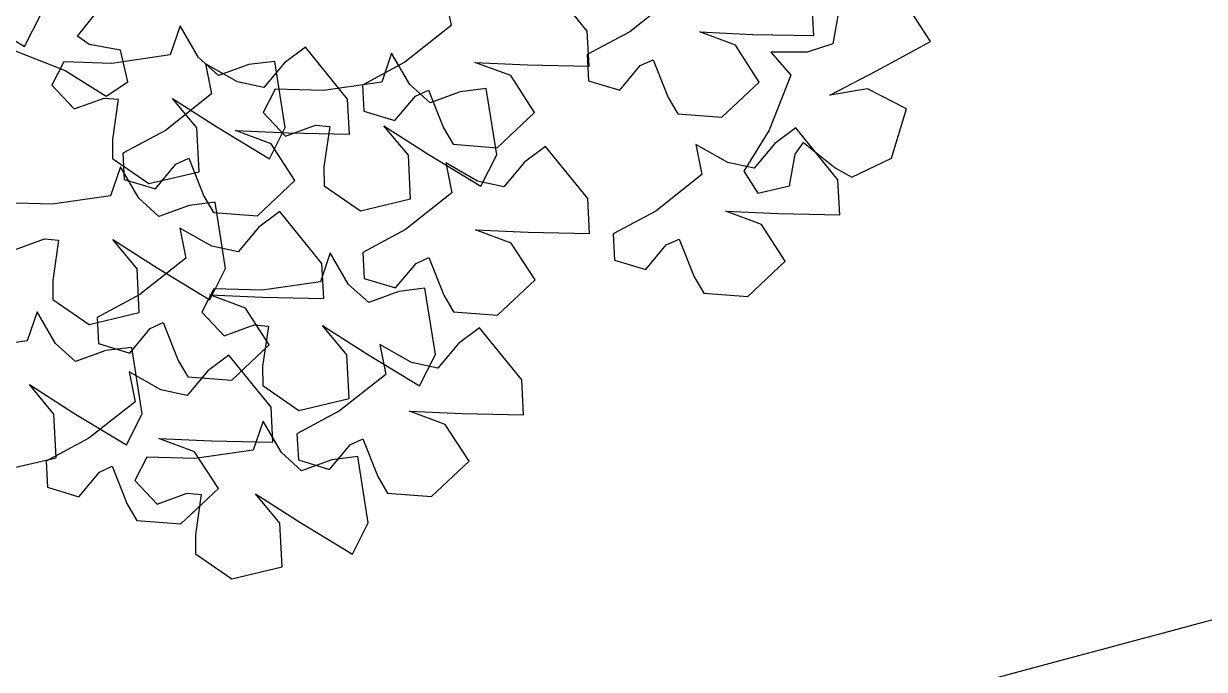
# Model space of a CAD drawing. Header units: millimetres. Extents: x 441156 to 441876, y 4514765 to 4515211.
# Drawn here: x 441708.602 to 441710.327, y 4514834.089 to 4514835.033 of the extents above; entities that cross this region are included whole.
import ezdxf

# ---------------------------------------------------------------- set-up
doc = ezdxf.new("R2010")
doc.units = ezdxf.units.MM
doc.layers.add('01_piscinas', color=254, linetype='Continuous')

msp = doc.modelspace()

# ---------------------------------------------------------------- linework, layer by layer
at = {"layer": '01_piscinas'}
for p, q in [((441709.42521125, 4514835.0215429, 0.00000053), (441709.3635571, 4514835.09770118, 0.00000053)), ((441709.21782708, 4514835.07342233, 0.00000053), (441709.22658167, 4514835.02961503, 0.00000053)), ((441709.55489067, 4514835.07407821, 0.00000053), (441709.48728041, 4514835.0206678, 0.00000053)), ((441709.75620236, 4514835.01496611, 0.00000053), (441709.75352025, 4514835.06600608, 0.00000053)), ((441708.68060979, 4514835.0139506, 0.00000053), (441708.71740568, 4514835.06057108, 0.00000053)), ((441709.79232734, 4514835.04926345, 0.00000053), (441709.78418583, 4514835.00316824, 0.00000053)), ((441709.92663331, 4514835.00657023, 0.00000053), (441709.89879055, 4514835.04943109, 0.00000053)), ((441708.52659585, 4514835.04559157, 0.00000053), (441708.60336279, 4514834.99908867, 0.00000053)), ((441708.60336279, 4514834.99908867, 0.00000053), (441708.62656, 4514835.04463164, 0.00000053)), ((441708.83053101, 4514835.02920905, 0.00000053), (441708.81620905, 4514834.98689352, 0.00000053)), ((441708.85734862, 4514834.98309608, 0.00000053), (441708.83053101, 4514835.02920905, 0.00000053)), ((441709.22658167, 4514835.02961503, 0.00000053), (441709.15897142, 4514834.97620462, 0.00000053)), ((441708.69747438, 4514835.00202137, 0.00000053), (441708.68060979, 4514835.0139506, 0.00000053)), ((441709.42789336, 4514834.97050293, 0.00000053), (441709.42521125, 4514835.0215429, 0.00000053)), ((441709.48728041, 4514835.0206678, 0.00000053), (441709.42521149, 4514834.98726706, 0.00000053)), ((441709.58955807, 4514835.02030967, 0.00000053), (441709.66646879, 4514835.01685533, 0.00000053)), ((441709.64191176, 4514835.00101614, 0.00000053), (441709.58955807, 4514835.02030967, 0.00000053)), ((441709.66646879, 4514835.01685533, 0.00000053), (441709.75620236, 4514835.01496611, 0.00000053)), ((441708.58232048, 4514834.99570325, 0.00000053), (441708.66238038, 4514834.96385626, 0.00000053)), ((441708.74356959, 4514834.99387986, 0.00000053), (441708.69747438, 4514835.00202137, 0.00000053)), ((441709.01356357, 4514834.99812739, 0.00000053), (441708.98293406, 4514834.97505553, 0.00000053)), ((441709.07521773, 4514834.92196911, 0.00000053), (441709.01356357, 4514834.99812739, 0.00000053)), ((441709.67657917, 4514834.9472476, 0.00000053), (441709.64191176, 4514835.00101614, 0.00000053)), ((441709.78418583, 4514835.00316824, 0.00000053), (441709.74659468, 4514834.99083615, 0.00000053)), ((441709.84797715, 4514834.96333956, 0.00000053), (441709.92663331, 4514835.00657023, 0.00000053)), ((441708.81620905, 4514834.98689352, 0.00000053), (441708.73095165, 4514834.97444387, 0.00000053)), ((441708.75436862, 4514834.94760894, 0.00000053), (441708.74356959, 4514834.99387986, 0.00000053)), ((441708.88682409, 4514834.95670723, 0.00000053), (441708.85734862, 4514834.98309608, 0.00000053)), ((441708.96887633, 4514834.97737014, 0.00000053), (441708.93081447, 4514834.97270408, 0.00000053)), ((441708.98419126, 4514834.88058806, 0.00000053), (441708.96887633, 4514834.97737014, 0.00000053)), ((441709.13939028, 4514834.98949046, 0.00000053), (441709.12506832, 4514834.94717493, 0.00000053)), ((441709.16620789, 4514834.94337749, 0.00000053), (441709.13939028, 4514834.98949046, 0.00000053)), ((441709.42521149, 4514834.98726706, 0.00000053), (441709.4272157, 4514834.94912731, 0.00000053)), ((441709.50278537, 4514834.97119295, 0.00000053), (441709.52154868, 4514834.9798335, 0.00000053)), ((441709.52154868, 4514834.9798335, 0.00000053), (441709.54352525, 4514834.92465708, 0.00000053)), ((441709.74659468, 4514834.99083615, 0.00000053), (441709.69325088, 4514834.99066791, 0.00000053)), ((441709.69325088, 4514834.99066791, 0.00000053), (441709.72273622, 4514834.95710696, 0.00000053)), ((441708.66049802, 4514834.97655245, 0.00000053), (441708.64316384, 4514834.94252034, 0.00000053)), ((441708.73095165, 4514834.97444387, 0.00000053), (441708.66049802, 4514834.97655245, 0.00000053)), ((441708.66238038, 4514834.96385626, 0.00000053), (441708.72234073, 4514834.92680337, 0.00000053)), ((441708.86783356, 4514834.97384854, 0.00000053), (441708.87658814, 4514834.93004124, 0.00000053)), ((441708.91411477, 4514834.94732234, 0.00000053), (441708.86783356, 4514834.97384854, 0.00000053)), ((441708.93081447, 4514834.97270408, 0.00000053), (441708.88682409, 4514834.95670723, 0.00000053)), ((441708.98293406, 4514834.97505553, 0.00000053), (441708.9528357, 4514834.93920667, 0.00000053)), ((441709.15897142, 4514834.97620462, 0.00000053), (441709.09690249, 4514834.94280388, 0.00000053)), ((441709.26124907, 4514834.97584649, 0.00000053), (441709.33815979, 4514834.97239215, 0.00000053)), ((441709.31360276, 4514834.95655296, 0.00000053), (441709.26124907, 4514834.97584649, 0.00000053)), ((441709.33815979, 4514834.97239215, 0.00000053), (441709.42789336, 4514834.97050293, 0.00000053)), ((441709.47268701, 4514834.93534408, 0.00000053), (441709.50278537, 4514834.97119295, 0.00000053)), ((441709.77964334, 4514834.92787575, 0.00000053), (441709.84797715, 4514834.96333956, 0.00000053)), ((441708.72234073, 4514834.92680337, 0.00000053), (441708.75436862, 4514834.94760894, 0.00000053)), ((441708.9528357, 4514834.93920667, 0.00000053), (441708.91411477, 4514834.94732234, 0.00000053)), ((441709.12506832, 4514834.94717493, 0.00000053), (441709.03981092, 4514834.93472528, 0.00000053)), ((441709.09690249, 4514834.94280388, 0.00000053), (441709.0989067, 4514834.90466412, 0.00000053)), ((441709.19568336, 4514834.91698864, 0.00000053), (441709.16620789, 4514834.94337749, 0.00000053)), ((441709.34827017, 4514834.90278442, 0.00000053), (441709.31360276, 4514834.95655296, 0.00000053)), ((441709.4272157, 4514834.94912731, 0.00000053), (441709.47268701, 4514834.93534408, 0.00000053)), ((441709.62177703, 4514834.89568275, 0.00000053), (441709.67657917, 4514834.9472476, 0.00000053)), ((441709.72273622, 4514834.95710696, 0.00000053), (441709.69088923, 4514834.87704707, 0.00000053)), ((441708.64316384, 4514834.94252034, 0.00000053), (441708.67565153, 4514834.90784807, 0.00000053)), ((441708.87658814, 4514834.93004124, 0.00000053), (441708.80897789, 4514834.87663083, 0.00000053)), ((441708.96935729, 4514834.93683385, 0.00000053), (441708.95202311, 4514834.90280175, 0.00000053)), ((441709.03981092, 4514834.93472528, 0.00000053), (441708.96935729, 4514834.93683385, 0.00000053)), ((441709.14437801, 4514834.8908809, 0.00000053), (441709.17447637, 4514834.92672977, 0.00000053)), ((441709.17447637, 4514834.92672977, 0.00000053), (441709.19323968, 4514834.93537032, 0.00000053)), ((441709.19323968, 4514834.93537032, 0.00000053), (441709.21521625, 4514834.8801939, 0.00000053)), ((441709.23967374, 4514834.93298549, 0.00000053), (441709.19568336, 4514834.91698864, 0.00000053)), ((441709.2777356, 4514834.93765155, 0.00000053), (441709.23967374, 4514834.93298549, 0.00000053)), ((441709.29305052, 4514834.84086946, 0.00000053), (441709.2777356, 4514834.93765155, 0.00000053)), ((441709.83462974, 4514834.9373439, 0.00000053), (441709.77964334, 4514834.92787575, 0.00000053)), ((441709.89153686, 4514834.90811269, 0.00000053), (441709.83462974, 4514834.9373439, 0.00000053)), ((441708.67565153, 4514834.90784807, 0.00000053), (441708.71964191, 4514834.92384492, 0.00000053)), ((441708.71964191, 4514834.92384492, 0.00000053), (441708.74021169, 4514834.9219462, 0.00000053)), ((441708.74021169, 4514834.9219462, 0.00000053), (441708.73165575, 4514834.86317373, 0.00000053)), ((441708.81934764, 4514834.9229949, 0.00000053), (441708.88422711, 4514834.88154799, 0.00000053)), ((441708.85504049, 4514834.88010936, 0.00000053), (441708.81934764, 4514834.9229949, 0.00000053)), ((441709.07789984, 4514834.87092914, 0.00000053), (441709.07521773, 4514834.92196911, 0.00000053)), ((441709.54352525, 4514834.92465708, 0.00000053), (441709.55768915, 4514834.90070221, 0.00000053)), ((441708.95202311, 4514834.90280175, 0.00000053), (441708.9845108, 4514834.86812948, 0.00000053)), ((441709.0989067, 4514834.90466412, 0.00000053), (441709.14437801, 4514834.8908809, 0.00000053)), ((441709.29346803, 4514834.85121957, 0.00000053), (441709.34827017, 4514834.90278442, 0.00000053)), ((441709.55768915, 4514834.90070221, 0.00000053), (441709.62177703, 4514834.89568275, 0.00000053)), ((441709.86985924, 4514834.83605515, 0.00000053), (441709.89153686, 4514834.90811269, 0.00000053)), ((441708.80897789, 4514834.87663083, 0.00000053), (441708.74690897, 4514834.84323009, 0.00000053)), ((441708.85817908, 4514834.81621074, 0.00000053), (441708.85504049, 4514834.88010936, 0.00000053)), ((441708.88422711, 4514834.88154799, 0.00000053), (441708.96099404, 4514834.83504509, 0.00000053)), ((441708.91125555, 4514834.8762727, 0.00000053), (441708.98816627, 4514834.87281836, 0.00000053)), ((441708.96360924, 4514834.85697917, 0.00000053), (441708.91125555, 4514834.8762727, 0.00000053)), ((441708.96099404, 4514834.83504509, 0.00000053), (441708.98419126, 4514834.88058806, 0.00000053)), ((441708.9845108, 4514834.86812948, 0.00000053), (441709.02850118, 4514834.88412632, 0.00000053)), ((441709.02850118, 4514834.88412632, 0.00000053), (441709.04907096, 4514834.88222761, 0.00000053)), ((441709.04907096, 4514834.88222761, 0.00000053), (441709.04051502, 4514834.82345513, 0.00000053)), ((441709.12820691, 4514834.8832763, 0.00000053), (441709.19308637, 4514834.8418294, 0.00000053)), ((441709.16389976, 4514834.84039077, 0.00000053), (441709.12820691, 4514834.8832763, 0.00000053)), ((441709.21521625, 4514834.8801939, 0.00000053), (441709.22938015, 4514834.85623903, 0.00000053)), ((441709.69088923, 4514834.87704707, 0.00000053), (441709.65383634, 4514834.81708672, 0.00000053)), ((441709.72985081, 4514834.88031049, 0.00000053), (441709.69922131, 4514834.85723863, 0.00000053)), ((441709.79150497, 4514834.80415221, 0.00000053), (441709.72985081, 4514834.88031049, 0.00000053)), ((441708.73165575, 4514834.86317373, 0.00000053), (441708.73194462, 4514834.83534626, 0.00000053)), ((441708.99827664, 4514834.80321063, 0.00000053), (441708.96360924, 4514834.85697917, 0.00000053)), ((441708.98816627, 4514834.87281836, 0.00000053), (441709.07789984, 4514834.87092914, 0.00000053)), ((441709.69922131, 4514834.85723863, 0.00000053), (441709.66912295, 4514834.82138977, 0.00000053)), ((441709.72905434, 4514834.84195307, 0.00000053), (441709.74098357, 4514834.85881766, 0.00000053)), ((441709.74098357, 4514834.85881766, 0.00000053), (441709.78760405, 4514834.82202176, 0.00000053)), ((441708.74690897, 4514834.84323009, 0.00000053), (441708.74891318, 4514834.80509033, 0.00000053)), ((441709.16703835, 4514834.77649215, 0.00000053), (441709.16389976, 4514834.84039077, 0.00000053)), ((441709.19308637, 4514834.8418294, 0.00000053), (441709.26985331, 4514834.7953265, 0.00000053)), ((441709.22938015, 4514834.85623903, 0.00000053), (441709.29346803, 4514834.85121957, 0.00000053)), ((441709.26985331, 4514834.7953265, 0.00000053), (441709.29305052, 4514834.84086946, 0.00000053)), ((441709.36426258, 4514834.85327655, 0.00000053), (441709.33363307, 4514834.8302047, 0.00000053)), ((441709.42591674, 4514834.77711827, 0.00000053), (441709.36426258, 4514834.85327655, 0.00000053)), ((441709.5841208, 4514834.85603164, 0.00000053), (441709.59287538, 4514834.81222434, 0.00000053)), ((441709.63040201, 4514834.82950544, 0.00000053), (441709.5841208, 4514834.85603164, 0.00000053)), ((441709.72091283, 4514834.79585786, 0.00000053), (441709.72905434, 4514834.84195307, 0.00000053)), ((441708.74321899, 4514834.82353657, 0.00000053), (441708.72889703, 4514834.78122104, 0.00000053)), ((441708.73194462, 4514834.83534626, 0.00000053), (441708.78493661, 4514834.79895534, 0.00000053)), ((441708.77003659, 4514834.77742361, 0.00000053), (441708.74321899, 4514834.82353657, 0.00000053)), ((441708.79438449, 4514834.79130711, 0.00000053), (441708.82448285, 4514834.82715597, 0.00000053)), ((441708.82448285, 4514834.82715597, 0.00000053), (441708.84324616, 4514834.83579653, 0.00000053)), ((441708.84324616, 4514834.83579653, 0.00000053), (441708.86522273, 4514834.78062011, 0.00000053)), ((441709.04051502, 4514834.82345513, 0.00000053), (441709.04080388, 4514834.79562766, 0.00000053)), ((441709.21853256, 4514834.8289977, 0.00000053), (441709.22728715, 4514834.7851904, 0.00000053)), ((441709.26481378, 4514834.8024715, 0.00000053), (441709.21853256, 4514834.8289977, 0.00000053)), ((441709.33363307, 4514834.8302047, 0.00000053), (441709.30353471, 4514834.79435583, 0.00000053)), ((441709.66912295, 4514834.82138977, 0.00000053), (441709.63040201, 4514834.82950544, 0.00000053)), ((441709.78760405, 4514834.82202176, 0.00000053), (441709.81184778, 4514834.80835819, 0.00000053)), ((441709.81184778, 4514834.80835819, 0.00000053), (441709.86985924, 4514834.83605515, 0.00000053)), ((441708.74891318, 4514834.80509033, 0.00000053), (441708.79438449, 4514834.79130711, 0.00000053)), ((441708.78493661, 4514834.79895534, 0.00000053), (441708.85817908, 4514834.81621074, 0.00000053)), ((441709.59287538, 4514834.81222434, 0.00000053), (441709.52526513, 4514834.75881393, 0.00000053)), ((441709.65383634, 4514834.81708672, 0.00000053), (441709.67464191, 4514834.78505882, 0.00000053)), ((441708.9434745, 4514834.75164578, 0.00000053), (441708.99827664, 4514834.80321063, 0.00000053)), ((441709.04080388, 4514834.79562766, 0.00000053), (441709.09379588, 4514834.75923675, 0.00000053)), ((441709.30353471, 4514834.79435583, 0.00000053), (441709.26481378, 4514834.8024715, 0.00000053)), ((441709.67464191, 4514834.78505882, 0.00000053), (441709.72091283, 4514834.79585786, 0.00000053)), ((441709.79418708, 4514834.75311224, 0.00000053), (441709.79150497, 4514834.80415221, 0.00000053)), ((441708.64363963, 4514834.7687714, 0.00000053), (441708.57318599, 4514834.77087997, 0.00000053)), ((441708.72889703, 4514834.78122104, 0.00000053), (441708.64363963, 4514834.7687714, 0.00000053)), ((441708.79951207, 4514834.75103476, 0.00000053), (441708.77003659, 4514834.77742361, 0.00000053)), ((441708.88156431, 4514834.77169767, 0.00000053), (441708.84350245, 4514834.76703161, 0.00000053)), ((441708.86522273, 4514834.78062011, 0.00000053), (441708.87938663, 4514834.75666524, 0.00000053)), ((441708.89687923, 4514834.67491558, 0.00000053), (441708.88156431, 4514834.77169767, 0.00000053)), ((441709.09379588, 4514834.75923675, 0.00000053), (441709.16703835, 4514834.77649215, 0.00000053)), ((441709.22728715, 4514834.7851904, 0.00000053), (441709.1596769, 4514834.73177999, 0.00000053)), ((441709.42859884, 4514834.7260783, 0.00000053), (441709.42591674, 4514834.77711827, 0.00000053)), ((441708.84350245, 4514834.76703161, 0.00000053), (441708.79951207, 4514834.75103476, 0.00000053)), ((441708.87938663, 4514834.75666524, 0.00000053), (441708.9434745, 4514834.75164578, 0.00000053)), ((441708.97606711, 4514834.75826334, 0.00000053), (441708.9454376, 4514834.73519148, 0.00000053)), ((441709.03772126, 4514834.68210506, 0.00000053), (441708.97606711, 4514834.75826334, 0.00000053)), ((441709.52526513, 4514834.75881393, 0.00000053), (441709.46319621, 4514834.72541319, 0.00000053)), ((441709.62754279, 4514834.7584558, 0.00000053), (441709.70445351, 4514834.75500146, 0.00000053)), ((441709.67989648, 4514834.73916227, 0.00000053), (441709.62754279, 4514834.7584558, 0.00000053)), ((441709.70445351, 4514834.75500146, 0.00000053), (441709.79418708, 4514834.75311224, 0.00000053)), ((441709.71456389, 4514834.68539373, 0.00000053), (441709.67989648, 4514834.73916227, 0.00000053)), ((441708.83033709, 4514834.73398449, 0.00000053), (441708.83909168, 4514834.69017719, 0.00000053)), ((441708.8766183, 4514834.70745829, 0.00000053), (441708.83033709, 4514834.73398449, 0.00000053)), ((441708.9454376, 4514834.73519148, 0.00000053), (441708.91533924, 4514834.69934262, 0.00000053)), ((441709.1596769, 4514834.73177999, 0.00000053), (441709.09760797, 4514834.69837925, 0.00000053)), ((441709.26195455, 4514834.73142186, 0.00000053), (441709.33886527, 4514834.72796752, 0.00000053)), ((441709.31430824, 4514834.71212833, 0.00000053), (441709.26195455, 4514834.73142186, 0.00000053)), ((441709.33886527, 4514834.72796752, 0.00000053), (441709.42859884, 4514834.7260783, 0.00000053)), ((441709.46319621, 4514834.72541319, 0.00000053), (441709.46520042, 4514834.68727343, 0.00000053)), ((441708.58833951, 4514834.70217559, 0.00000053), (441708.63232989, 4514834.71817244, 0.00000053)), ((441708.63232989, 4514834.71817244, 0.00000053), (441708.65289967, 4514834.71627372, 0.00000053)), ((441708.65289967, 4514834.71627372, 0.00000053), (441708.64434373, 4514834.65750125, 0.00000053)), ((441708.73203561, 4514834.71732242, 0.00000053), (441708.79691508, 4514834.67587551, 0.00000053)), ((441708.76772847, 4514834.67443689, 0.00000053), (441708.73203561, 4514834.71732242, 0.00000053)), ((441708.91533924, 4514834.69934262, 0.00000053), (441708.8766183, 4514834.70745829, 0.00000053)), ((441709.34897565, 4514834.65835979, 0.00000053), (441709.31430824, 4514834.71212833, 0.00000053)), ((441709.51067173, 4514834.67349021, 0.00000053), (441709.54077009, 4514834.70933908, 0.00000053)), ((441709.54077009, 4514834.70933908, 0.00000053), (441709.5595334, 4514834.71797963, 0.00000053)), ((441709.5595334, 4514834.71797963, 0.00000053), (441709.58150997, 4514834.6628032, 0.00000053)), ((441708.83909168, 4514834.69017719, 0.00000053), (441708.77148142, 4514834.63676678, 0.00000053)), ((441709.04977451, 4514834.69788832, 0.00000053), (441709.03545255, 4514834.65557279, 0.00000053)), ((441709.07659212, 4514834.65177535, 0.00000053), (441709.04977451, 4514834.69788832, 0.00000053)), ((441709.09760797, 4514834.69837925, 0.00000053), (441709.09961219, 4514834.66023949, 0.00000053)), ((441709.17518185, 4514834.68230514, 0.00000053), (441709.19394517, 4514834.69094569, 0.00000053)), ((441709.19394517, 4514834.69094569, 0.00000053), (441709.21592174, 4514834.63576927, 0.00000053)), ((441709.46520042, 4514834.68727343, 0.00000053), (441709.51067173, 4514834.67349021, 0.00000053)), ((441709.65976174, 4514834.63382888, 0.00000053), (441709.71456389, 4514834.68539373, 0.00000053)), ((441708.77086706, 4514834.61053826, 0.00000053), (441708.76772847, 4514834.67443689, 0.00000053)), ((441708.79691508, 4514834.67587551, 0.00000053), (441708.87368202, 4514834.62937262, 0.00000053)), ((441708.87368202, 4514834.62937262, 0.00000053), (441708.89687923, 4514834.67491558, 0.00000053)), ((441709.04040337, 4514834.63106509, 0.00000053), (441709.03772126, 4514834.68210506, 0.00000053)), ((441709.14508349, 4514834.64645627, 0.00000053), (441709.17518185, 4514834.68230514, 0.00000053)), ((441708.64434373, 4514834.65750125, 0.00000053), (441708.64463259, 4514834.62967378, 0.00000053)), ((441709.03545255, 4514834.65557279, 0.00000053), (441708.95019515, 4514834.64312314, 0.00000053)), ((441709.10606759, 4514834.6253865, 0.00000053), (441709.07659212, 4514834.65177535, 0.00000053)), ((441709.09961219, 4514834.66023949, 0.00000053), (441709.14508349, 4514834.64645627, 0.00000053)), ((441709.29417351, 4514834.60679494, 0.00000053), (441709.34897565, 4514834.65835979, 0.00000053)), ((441709.58150997, 4514834.6628032, 0.00000053), (441709.59567387, 4514834.63884834, 0.00000053)), ((441708.77148142, 4514834.63676678, 0.00000053), (441708.7094125, 4514834.60336604, 0.00000053)), ((441708.87974152, 4514834.64523172, 0.00000053), (441708.86240734, 4514834.61119961, 0.00000053)), ((441708.87375908, 4514834.63640865, 0.00000053), (441708.9506698, 4514834.63295431, 0.00000053)), ((441708.92611277, 4514834.61711512, 0.00000053), (441708.87375908, 4514834.63640865, 0.00000053)), ((441708.95019515, 4514834.64312314, 0.00000053), (441708.87974152, 4514834.64523172, 0.00000053)), ((441708.9506698, 4514834.63295431, 0.00000053), (441709.04040337, 4514834.63106509, 0.00000053)), ((441709.15005797, 4514834.64138335, 0.00000053), (441709.10606759, 4514834.6253865, 0.00000053)), ((441709.18811983, 4514834.64604941, 0.00000053), (441709.15005797, 4514834.64138335, 0.00000053)), ((441709.20343476, 4514834.54926733, 0.00000053), (441709.18811983, 4514834.64604941, 0.00000053)), ((441709.21592174, 4514834.63576927, 0.00000053), (441709.23008564, 4514834.6118144, 0.00000053)), ((441709.59567387, 4514834.63884834, 0.00000053), (441709.65976174, 4514834.63382888, 0.00000053)), ((441708.64463259, 4514834.62967378, 0.00000053), (441708.69762459, 4514834.59328286, 0.00000053)), ((441708.96078018, 4514834.56334658, 0.00000053), (441708.92611277, 4514834.61711512, 0.00000053)), ((441708.62161764, 4514834.61150589, 0.00000053), (441708.60729568, 4514834.56919036, 0.00000053)), ((441708.64843524, 4514834.56539293, 0.00000053), (441708.62161764, 4514834.61150589, 0.00000053)), ((441708.69762459, 4514834.59328286, 0.00000053), (441708.77086706, 4514834.61053826, 0.00000053)), ((441708.7094125, 4514834.60336604, 0.00000053), (441708.71141671, 4514834.56522628, 0.00000053)), ((441708.86240734, 4514834.61119961, 0.00000053), (441708.89489503, 4514834.57652734, 0.00000053)), ((441709.23008564, 4514834.6118144, 0.00000053), (441709.29417351, 4514834.60679494, 0.00000053)), ((441708.75688802, 4514834.55144306, 0.00000053), (441708.78698638, 4514834.58729193, 0.00000053)), ((441708.78698638, 4514834.58729193, 0.00000053), (441708.80574969, 4514834.59593248, 0.00000053)), ((441708.80574969, 4514834.59593248, 0.00000053), (441708.82772626, 4514834.54075605, 0.00000053)), ((441708.89489503, 4514834.57652734, 0.00000053), (441708.93888541, 4514834.59252419, 0.00000053)), ((441708.93888541, 4514834.59252419, 0.00000053), (441708.95945519, 4514834.59062547, 0.00000053)), ((441708.95945519, 4514834.59062547, 0.00000053), (441708.95089925, 4514834.531853, 0.00000053)), ((441709.03859114, 4514834.59167417, 0.00000053), (441709.10347061, 4514834.55022726, 0.00000053)), ((441709.07428399, 4514834.54878863, 0.00000053), (441709.03859114, 4514834.59167417, 0.00000053)), ((441709.26787452, 4514834.5884192, 0.00000053), (441709.23724502, 4514834.56534734, 0.00000053)), ((441709.32952868, 4514834.51226091, 0.00000053), (441709.26787452, 4514834.5884192, 0.00000053)), ((441708.60729568, 4514834.56919036, 0.00000053), (441708.52203828, 4514834.55674072, 0.00000053)), ((441708.67791072, 4514834.53900408, 0.00000053), (441708.64843524, 4514834.56539293, 0.00000053)), ((441708.71141671, 4514834.56522628, 0.00000053), (441708.75688802, 4514834.55144306, 0.00000053)), ((441708.90597804, 4514834.51178173, 0.00000053), (441708.96078018, 4514834.56334658, 0.00000053)), ((441709.12214451, 4514834.56414035, 0.00000053), (441709.13089909, 4514834.52033304, 0.00000053)), ((441709.16842572, 4514834.53761415, 0.00000053), (441709.12214451, 4514834.56414035, 0.00000053)), ((441709.23724502, 4514834.56534734, 0.00000053), (441709.20714665, 4514834.52949847, 0.00000053)), ((441708.7219011, 4514834.55500093, 0.00000053), (441708.67791072, 4514834.53900408, 0.00000053)), ((441708.75996296, 4514834.55966699, 0.00000053), (441708.7219011, 4514834.55500093, 0.00000053)), ((441708.77527788, 4514834.4628849, 0.00000053), (441708.75996296, 4514834.55966699, 0.00000053)), ((441708.90164242, 4514834.54848331, 0.00000053), (441708.87101291, 4514834.52541145, 0.00000053)), ((441708.96329658, 4514834.47232502, 0.00000053), (441708.90164242, 4514834.54848331, 0.00000053)), ((441709.07742258, 4514834.48489001, 0.00000053), (441709.07428399, 4514834.54878863, 0.00000053)), ((441709.10347061, 4514834.55022726, 0.00000053), (441709.18023754, 4514834.50372436, 0.00000053)), ((441709.18023754, 4514834.50372436, 0.00000053), (441709.20343476, 4514834.54926733, 0.00000053)), ((441708.82772626, 4514834.54075605, 0.00000053), (441708.84189016, 4514834.51680119, 0.00000053)), ((441708.95089925, 4514834.531853, 0.00000053), (441708.95118812, 4514834.50402553, 0.00000053)), ((441709.20714665, 4514834.52949847, 0.00000053), (441709.16842572, 4514834.53761415, 0.00000053)), ((441708.75591241, 4514834.52420445, 0.00000053), (441708.76466699, 4514834.48039715, 0.00000053)), ((441708.80219362, 4514834.49767825, 0.00000053), (441708.75591241, 4514834.52420445, 0.00000053)), ((441708.87101291, 4514834.52541145, 0.00000053), (441708.84091455, 4514834.48956258, 0.00000053)), ((441708.84189016, 4514834.51680119, 0.00000053), (441708.90597804, 4514834.51178173, 0.00000053)), ((441709.13089909, 4514834.52033304, 0.00000053), (441709.06328884, 4514834.46692263, 0.00000053)), ((441709.33221079, 4514834.46122094, 0.00000053), (441709.32952868, 4514834.51226091, 0.00000053)), ((441708.61043427, 4514834.50529174, 0.00000053), (441708.67531373, 4514834.46384484, 0.00000053)), ((441708.64612712, 4514834.46240621, 0.00000053), (441708.61043427, 4514834.50529174, 0.00000053)), ((441708.84091455, 4514834.48956258, 0.00000053), (441708.80219362, 4514834.49767825, 0.00000053)), ((441708.95118812, 4514834.50402553, 0.00000053), (441709.00418011, 4514834.46763461, 0.00000053)), ((441708.76466699, 4514834.48039715, 0.00000053), (441708.69705674, 4514834.42698674, 0.00000053)), ((441709.00418011, 4514834.46763461, 0.00000053), (441709.07742258, 4514834.48489001, 0.00000053)), ((441708.64926571, 4514834.39850758, 0.00000053), (441708.64612712, 4514834.46240621, 0.00000053)), ((441708.67531373, 4514834.46384484, 0.00000053), (441708.75208067, 4514834.41734194, 0.00000053)), ((441708.75208067, 4514834.41734194, 0.00000053), (441708.77527788, 4514834.4628849, 0.00000053)), ((441708.96597869, 4514834.42128505, 0.00000053), (441708.96329658, 4514834.47232502, 0.00000053)), ((441709.06328884, 4514834.46692263, 0.00000053), (441709.00121992, 4514834.43352189, 0.00000053)), ((441709.1655665, 4514834.46656451, 0.00000053), (441709.24247722, 4514834.46311016, 0.00000053)), ((441709.21792019, 4514834.44727097, 0.00000053), (441709.1655665, 4514834.46656451, 0.00000053)), ((441709.24247722, 4514834.46311016, 0.00000053), (441709.33221079, 4514834.46122094, 0.00000053)), ((441708.95174331, 4514834.45212385, 0.00000053), (441708.93742135, 4514834.40980832, 0.00000053)), ((441708.97856091, 4514834.40601089, 0.00000053), (441708.95174331, 4514834.45212385, 0.00000053)), ((441709.25258759, 4514834.39350243, 0.00000053), (441709.21792019, 4514834.44727097, 0.00000053)), ((441708.69705674, 4514834.42698674, 0.00000053), (441708.63498782, 4514834.393586, 0.00000053)), ((441708.7993344, 4514834.42662861, 0.00000053), (441708.87624512, 4514834.42317427, 0.00000053)), ((441708.85168809, 4514834.40733508, 0.00000053), (441708.7993344, 4514834.42662861, 0.00000053)), ((441709.00121992, 4514834.43352189, 0.00000053), (441709.00322413, 4514834.39538214, 0.00000053)), ((441709.0787938, 4514834.41744778, 0.00000053), (441709.09755711, 4514834.42608833, 0.00000053)), ((441709.09755711, 4514834.42608833, 0.00000053), (441709.11953368, 4514834.37091191, 0.00000053)), ((441708.93742135, 4514834.40980832, 0.00000053), (441708.85216395, 4514834.39735868, 0.00000053)), ((441708.87624512, 4514834.42317427, 0.00000053), (441708.96597869, 4514834.42128505, 0.00000053)), ((441709.04869544, 4514834.38159891, 0.00000053), (441709.0787938, 4514834.41744778, 0.00000053)), ((441708.57602324, 4514834.38125218, 0.00000053), (441708.64926571, 4514834.39850758, 0.00000053)), ((441708.63498782, 4514834.393586, 0.00000053), (441708.63699203, 4514834.35544624, 0.00000053)), ((441708.78171031, 4514834.39946725, 0.00000053), (441708.76437613, 4514834.36543515, 0.00000053)), ((441708.85216395, 4514834.39735868, 0.00000053), (441708.78171031, 4514834.39946725, 0.00000053)), ((441708.88635549, 4514834.35356654, 0.00000053), (441708.85168809, 4514834.40733508, 0.00000053)), ((441709.00803639, 4514834.37962204, 0.00000053), (441708.97856091, 4514834.40601089, 0.00000053)), ((441709.00322413, 4514834.39538214, 0.00000053), (441709.04869544, 4514834.38159891, 0.00000053)), ((441709.05202677, 4514834.39561889, 0.00000053), (441709.00803639, 4514834.37962204, 0.00000053)), ((441709.09008863, 4514834.40028495, 0.00000053), (441709.05202677, 4514834.39561889, 0.00000053)), ((441709.10540355, 4514834.30350286, 0.00000053), (441709.09008863, 4514834.40028495, 0.00000053)), ((441709.19778545, 4514834.34193758, 0.00000053), (441709.25258759, 4514834.39350243, 0.00000053)), ((441708.68246334, 4514834.34166302, 0.00000053), (441708.7125617, 4514834.37751189, 0.00000053)), ((441708.7125617, 4514834.37751189, 0.00000053), (441708.73132501, 4514834.38615244, 0.00000053)), ((441708.73132501, 4514834.38615244, 0.00000053), (441708.75330158, 4514834.33097601, 0.00000053)), ((441708.76437613, 4514834.36543515, 0.00000053), (441708.79686383, 4514834.33076288, 0.00000053)), ((441709.11953368, 4514834.37091191, 0.00000053), (441709.13369758, 4514834.34695704, 0.00000053)), ((441708.63699203, 4514834.35544624, 0.00000053), (441708.68246334, 4514834.34166302, 0.00000053)), ((441708.79686383, 4514834.33076288, 0.00000053), (441708.84085421, 4514834.34675972, 0.00000053)), ((441708.83155335, 4514834.30200169, 0.00000053), (441708.88635549, 4514834.35356654, 0.00000053)), ((441708.84085421, 4514834.34675972, 0.00000053), (441708.86142399, 4514834.344861, 0.00000053)), ((441708.86142399, 4514834.344861, 0.00000053), (441708.85286805, 4514834.28608853, 0.00000053)), ((441708.94055993, 4514834.3459097, 0.00000053), (441709.0054394, 4514834.30446279, 0.00000053)), ((441708.97625279, 4514834.30302417, 0.00000053), (441708.94055993, 4514834.3459097, 0.00000053)), ((441709.13369758, 4514834.34695704, 0.00000053), (441709.19778545, 4514834.34193758, 0.00000053)), ((441708.75330158, 4514834.33097601, 0.00000053), (441708.76746548, 4514834.30702115, 0.00000053)), ((441708.76746548, 4514834.30702115, 0.00000053), (441708.83155335, 4514834.30200169, 0.00000053)), ((441709.0054394, 4514834.30446279, 0.00000053), (441709.08220634, 4514834.2579599, 0.00000053)), ((441708.97939138, 4514834.23912554, 0.00000053), (441708.97625279, 4514834.30302417, 0.00000053)), ((441709.08220634, 4514834.2579599, 0.00000053), (441709.10540355, 4514834.30350286, 0.00000053)), ((441708.85286805, 4514834.28608853, 0.00000053), (441708.85315691, 4514834.25826106, 0.00000053)), ((441708.85315691, 4514834.25826106, 0.00000053), (441708.90614891, 4514834.22187014, 0.00000053)), ((441708.90614891, 4514834.22187014, 0.00000053), (441708.97939138, 4514834.23912554, 0.00000053))]:
    msp.add_line(p, q, dxfattribs=at)
for points, elevation in [([(441733.80152151, 4514836.84526939, 0.0164873178), (441729.941051, 4514836.51536975, 0.0147570251), (441722.50275839, 4514835.40842934, 0.0064753203), (441716.72613465, 4514834.10548181, 0.0081662383), (441709.49245762, 4514832.24974676, 0.0216544653), (441700.37301078, 4514829.13504235, 0.0203224531), (441692.08927445, 4514825.50445053, 0.0071301443), (441686.53051536, 4514822.6439482, 0.0002218274), (441686.35889411, 4514822.55241672), (441685.06968918, 4514821.85298122), (441683.78080227, 4514821.15371826, 0.0026809456), (441681.72825373, 4514820.00791291), (441674.82663559, 4514816.1888006), (441672.21161554, 4514814.745731), (441664.29735012, 4514810.37833203), (441659.35443191, 4514807.63872531), (441646.18519361, 4514800.33969015), (441646.07115784, 4514800.27586286), (441656.85310346, 4514782.27945409)], 0.00000053), ([(441733.79953832, 4514836.77006272, 0.0164621357), (441729.94989689, 4514836.44089324, 0.0147546948), (441722.51715044, 4514835.33481359, 0.0064740219), (441716.74358279, 4514834.03253962, 0.0081654849), (441709.51294286, 4514832.17759532, 0.021652917), (441700.40030144, 4514829.06518378, 0.0203218385), (441692.12239248, 4514825.4371581, 0.0071298324), (441686.56578016, 4514822.5777561, 0.0002215412), (441686.39443893, 4514822.48637409), (441685.10545453, 4514821.78705824), (441683.81678817, 4514821.08791493, 0.002681048), (441681.7648651, 4514819.94245511), (441674.86291054, 4514816.12315664), (441672.24785212, 4514814.68006586), (441664.33364728, 4514810.31270033), (441659.39078961, 4514807.57312716), (441646.22168809, 4514800.27416781), (441646.17519445, 4514800.24814472), (441656.91744049, 4514782.31799947)], 0.00000053), ([(441697.98737654, 4514829.92970618, -0.0042755154), (441699.780244, 4514830.64783043, -0.0216875721), (441709.04716975, 4514833.81222074, -0.0036590762), (441712.30386277, 4514834.67928291)], 0.00000131)]:
    msp.add_lwpolyline(points, format="xyb", dxfattribs=dict(at, elevation=elevation))

doc.saveas('drawing.dxf')
